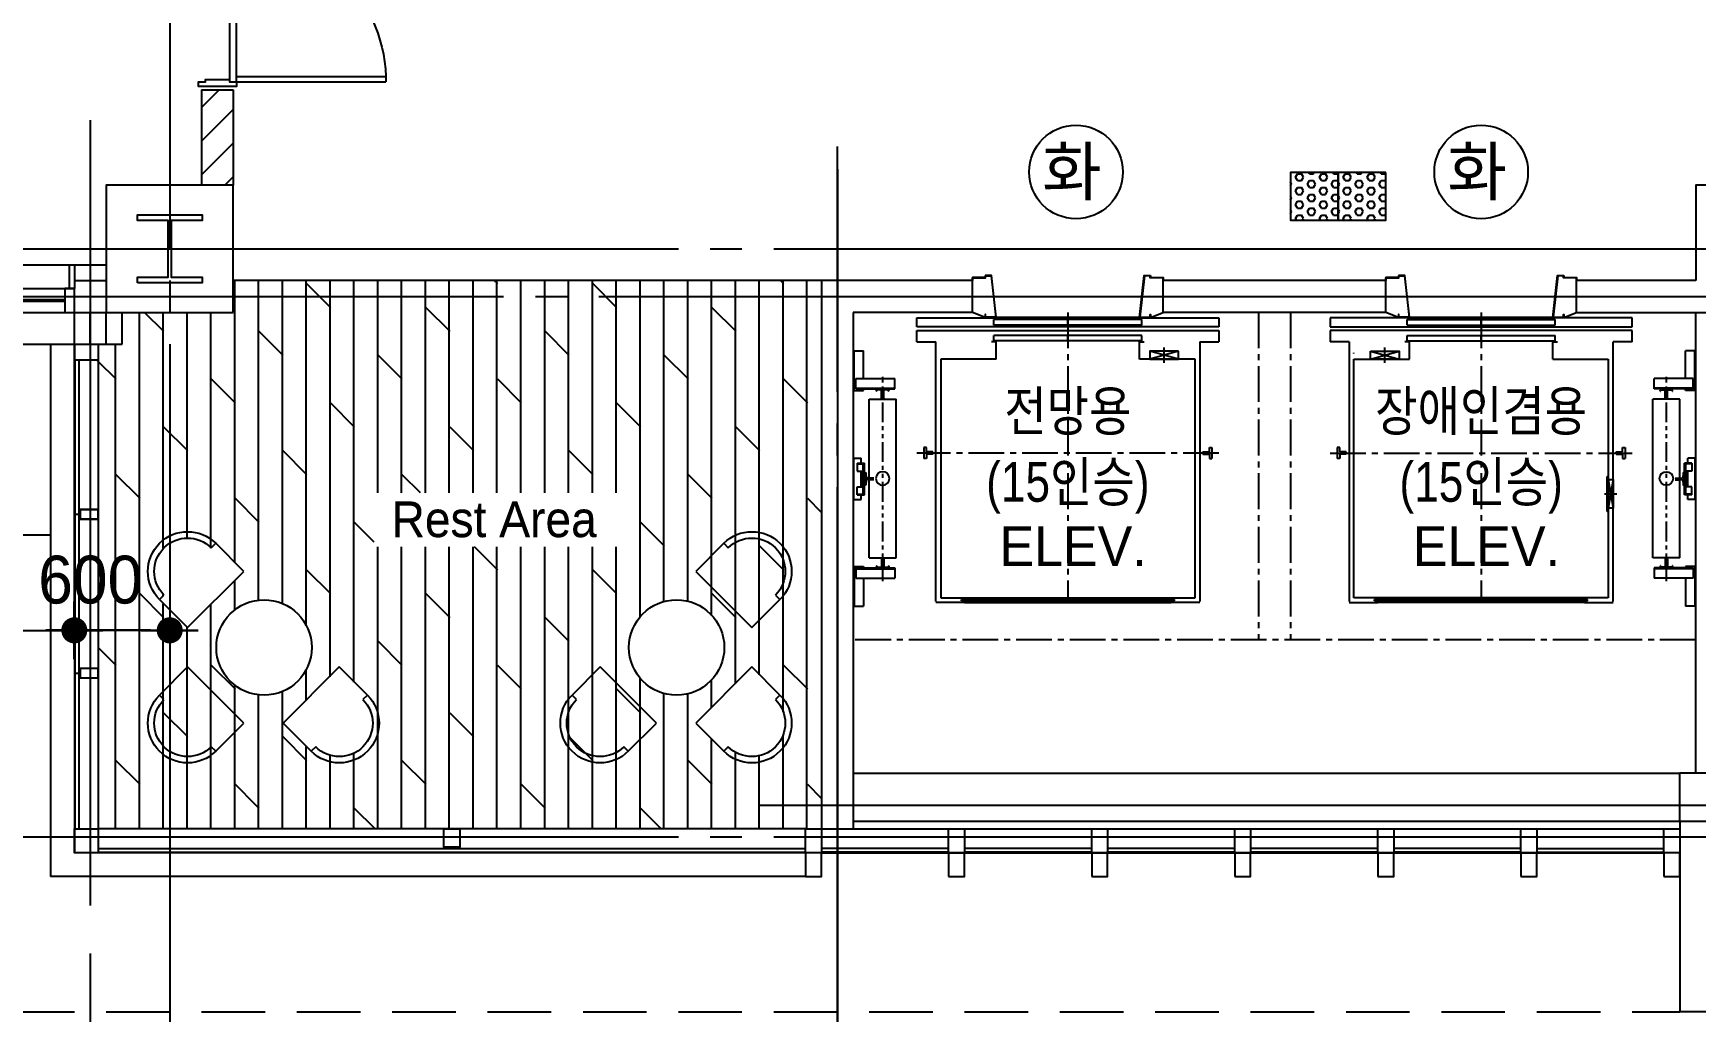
# Model space of a CAD drawing. Extents: x 14495256 to 14574135, y -1804798 to -1750552.
# Drawn here: x 14542398 to 14552856, y -1796349 to -1790193 of the extents above; entities that cross this region are included whole.
import ezdxf
from ezdxf.enums import TextEntityAlignment as Align

# ---------------------------------------------------------------- set-up
doc = ezdxf.new("R2010")
doc.units = 0
doc.header["$LTSCALE"] = 100
doc.header["$MEASUREMENT"] = 0
doc.header["$PDSIZE"] = -10
for name, pattern in [('CEN', [66, 60, -2, 2, -2]), ('CENTER2', [1.125, 0.75, -0.125, 0.125, -0.125]), ('HIDD', [6, 4, -2]), ('PHANTOM', [2.5, 1.25, -0.25, 0.25, -0.25, 0.25, -0.25])]:
    doc.linetypes.add(name, pattern=pattern)
doc.layers.get('0').update_dxf_attribs({"linetype": 'CONTINUOUS'})
doc.layers.get('Defpoints').update_dxf_attribs({"linetype": 'CONTINUOUS'})
for name, color, linetype in [('0-내벽고정식', 7, 'CONTINUOUS'), ('8', 8, 'CONTINUOUS'), ('CEN', 1, 'CEN'), ('COL', 2, 'CONTINUOUS'), ('col2', 3, 'CONTINUOUS'), ('DIM', 7, 'CONTINUOUS'), ('elev', 7, 'CONTINUOUS'), ('FURNITURE', 8, 'CONTINUOUS'), ('HAT', 5, 'CONTINUOUS'), ('HOISTWAY', 9, 'CONTINUOUS'), ('TEXT', 2, 'CONTINUOUS'), ('TEXT1', 7, 'CONTINUOUS'), ('TILE', 5, 'CONTINUOUS'), ('WALL', 2, 'CONTINUOUS'), ('WALL-1', 7, 'CONTINUOUS'), ('WALLBR', 3, 'CONTINUOUS'), ('WID', 4, 'CONTINUOUS'), ('WINE', 8, 'CONTINUOUS'), ('지시선', 7, 'CONTINUOUS')]:
    doc.layers.add(name, color=color, linetype=linetype)
doc.styles.add('HY울를도M', font='HYWULM.TTF')
doc.styles.add('굴림', font='H2HDRM.TTF')
doc.dimstyles.new('DIM100', dxfattribs={"dimtxt": 300, "dimasz": 120, "dimexe": 1, "dimexo": 100, "dimgap": 60, "dimtad": 1, "dimdec": 4, "dimzin": 0, "dimdsep": 46, "dimlunit": 6, "dimtxsty": '굴림', "dimblk": 'DOTT', "dimcen": 0.09, "dimadec": 0, "dimazin": 0, "dimtfac": 1, "dimtdec": 4, "dimtofl": 0, "dimtmove": 2, "dimatfit": 2, "dimldrblk": 'DOTT', "dimfxl": 1, "dimtolj": 1, "dimtzin": 0, "dimarcsym": 0})
doc.dimstyles.new('DIM50', dxfattribs={"dimscale": 50, "dimtxt": 3, "dimasz": 1.2, "dimexe": 1, "dimexo": 1, "dimgap": 0.6, "dimtad": 1, "dimdec": 4, "dimzin": 0, "dimdsep": 46, "dimlunit": 6, "dimtxsty": '굴림', "dimblk": 'DOTT', "dimcen": 0.09, "dimadec": 0, "dimazin": 0, "dimtfac": 1, "dimtdec": 4, "dimtofl": 0, "dimtmove": 2, "dimatfit": 2, "dimldrblk": 'DOTT', "dimfxl": 1, "dimtolj": 1, "dimtzin": 0, "dimarcsym": 0})

# ---------------------------------------------------------------- blocks, each defined once
blk = doc.blocks.new('전망15인승')
at = {"layer": 'elev', "color": 4, "ltscale": 5}
for p, q in [((-350, -35), (600, -35)), ((-350, -90), (-350, -35)), ((1550, -90), (-350, -90)), ((1065, -45), (135, -45)), ((135, -80), (135, -45)), ((1065, -80), (135, -80)), ((600, -35), (1550, -35)), ((600, -90), (600, -45)), ((1065, -80), (1065, -45)), ((1550, -35), (1550, -90))]:
    blk.add_line(p, q, dxfattribs=at)
at = {"layer": 'HOISTWAY', "color": 1, "linetype": 'CENTER2', "ltscale": 3}
for p, q in [((600, 0), (600, -1807)), ((1550, -885), (-350, -885))]:
    blk.add_line(p, q, dxfattribs=at)
at = {"layer": 'HOISTWAY', "ltscale": 5}
for p, q in [((-350, -115), (1550, -115)), ((-350, -185), (-350, -115)), ((-350, -185), (-230, -185)), ((-230, -1820), (-230, -185)), ((150, -185), (120, -185)), ((1065, -145), (135, -145)), ((135, -180), (135, -145)), ((1065, -180), (135, -180)), ((150, -295), (150, -185)), ((600, -180), (600, -145)), ((1050, -295), (1050, -185)), ((1050, -185), (1080, -185)), ((1065, -180), (1065, -145)), ((1430, -185), (1430, -1820)), ((1430, -185), (1550, -185)), ((1550, -115), (1550, -185)), ((-200, -295), (-200, -1795)), ((150, -295), (-200, -295)), ((1400, -295), (1050, -295)), ((1400, -1795), (1400, -295)), ((-290, -851), (-306, -851)), ((-306, -851), (-306, -919)), ((-290, -919), (-306, -919)), ((-290, -877), (-290, -851)), ((-250, -877), (-290, -877)), ((-290, -893), (-290, -919)), ((-250, -893), (-290, -893)), ((-250, -893), (-250, -877)), ((1450, -893), (1450, -877)), ((1450, -877), (1490, -877)), ((1450, -893), (1490, -893)), ((1490, -851), (1506, -851)), ((1490, -877), (1490, -851)), ((1490, -893), (1490, -919)), ((1490, -919), (1506, -919)), ((1506, -851), (1506, -919)), ((-50, -1825), (-230, -1825)), ((-200, -1795), (-50, -1795)), ((-50, -1806), (-50, -1795)), ((-50, -1825), (-50, -1814)), ((1250, -1795), (1400, -1795)), ((1250, -1806), (1250, -1795)), ((1250, -1825), (1250, -1814)), ((1430, -1825), (1250, -1825))]:
    blk.add_line(p, q, dxfattribs=at)
at = {"layer": 'HOISTWAY', "ltscale": 200}
for p, q in [((1296, -295), (1116, -245)), ((1296, -245), (1116, -295)), ((1206, -318), (1206, -222)), ((-177, -1142), (-253, -1142)), ((-230, -1052), (-200, -1232)), ((-200, -1052), (-230, -1232))]:
    blk.add_line(p, q, dxfattribs=at)
at = {"layer": 'HOISTWAY'}
for p, q in [((-193, -1032), (-200, -1032)), ((-200, -1052), (-200, -1032)), ((-193, -1252), (-193, -1032)), ((-193, -1252), (-193, -1038)), ((-200, -1052), (-200, -1252)), ((-200, -1252), (-193, -1252))]:
    blk.add_line(p, q, dxfattribs=at)
at = {"layer": 'HOISTWAY', "color": 1, "ltscale": 5}
for p, q in [((-70, -1806), (1270, -1806)), ((-70, -1814), (-70, -1806)), ((-70, -1814), (1270, -1814)), ((1270, -1814), (1270, -1806))]:
    blk.add_line(p, q, dxfattribs=at)
at = {"layer": 'HOISTWAY', "color": 8, "ltscale": 5}
for p, q in [((-50, -1795), (1250, -1795)), ((-50, -1825), (1250, -1825))]:
    blk.add_line(p, q, dxfattribs=at)
at = {"layer": 'HOISTWAY'}
for points in [[(1296, -245), (1116, -245), (1116, -295), (1296, -295)], [(-230, -1052), (-230, -1232), (-200, -1232), (-200, -1052)]]:
    blk.add_lwpolyline(points, close=True, dxfattribs=at)
blk = doc.blocks.new('카운트')
at = {"layer": 'elev', "color": 8}
for p, q in [((0, -242), (-65, -242)), ((-65, -417), (-65, -242)), ((-6, -492), (-6, -242)), ((-261, -482), (-261, -417)), ((-16, -417), (-261, -417)), ((-16, -482), (-16, -417)), ((-16, -477), (-261, -477)), ((-16, -482), (-261, -482)), ((-224, -495), (-224, -491)), ((-224, -495), (-221, -495)), ((-221, -495), (-221, -491)), ((-218, -485), (-196, -485)), ((-218, -488), (-196, -488)), ((-193, -537), (-193, -491)), ((-190, -537), (-190, -491)), ((-180, -537), (-180, -491)), ((-177, -537), (-177, -491)), ((-174, -485), (-152, -485)), ((-174, -488), (-152, -488)), ((-149, -495), (-149, -491)), ((-149, -495), (-146, -495)), ((-146, -495), (-146, -491)), ((-65, -492), (-65, -482)), ((0, -492), (-65, -492)), ((-100, -545), (-270, -545)), ((-270, -1545), (-270, -545)), ((-100, -1545), (-100, -545)), ((-50, -948), (-50, -918)), ((0, -918), (-50, -918)), ((-4, -1178), (-4, -918)), ((-129, -1043), (-104, -1043)), ((-104, -1043), (-101, -1044)), ((-101, -1044), (-86, -1044)), ((-82, -1041), (-86, -1044)), ((-80, -1011), (-82, -1041)), ((-78, -1009), (-74, -1009)), ((-74, -1009), (-74, -1087)), ((-25, -948), (-71, -948)), ((-71, -1148), (-71, -948)), ((-62, -1148), (-62, -948)), ((-25, -952), (-62, -952)), ((-25, -998), (-62, -998)), ((-50, -1098), (-50, -998)), ((-25, -948), (-25, -998)), ((-129, -1053), (-104, -1053)), ((-104, -1053), (-101, -1051)), ((-101, -1051), (-86, -1051)), ((-82, -1055), (-86, -1051)), ((-82, -1055), (-80, -1084)), ((-78, -1087), (-74, -1087)), ((-25, -1148), (-71, -1148)), ((-25, -1098), (-62, -1098)), ((-25, -1144), (-62, -1144)), ((-50, -1178), (-50, -1148)), ((-25, -1148), (-25, -1098)), ((0, -1178), (-50, -1178)), ((-100, -1545), (-270, -1545)), ((-193, -1553), (-193, -1599)), ((-190, -1553), (-190, -1599)), ((-180, -1553), (-180, -1599)), ((-177, -1553), (-177, -1599)), ((-16, -1608), (-261, -1608)), ((-261, -1608), (-261, -1673)), ((-16, -1613), (-261, -1613)), ((-16, -1673), (-261, -1673)), ((-224, -1595), (-224, -1599)), ((-221, -1595), (-224, -1595)), ((-221, -1595), (-221, -1599)), ((-196, -1602), (-218, -1602)), ((-196, -1605), (-218, -1605)), ((-152, -1602), (-174, -1602)), ((-152, -1605), (-174, -1605)), ((-146, -1595), (-149, -1595)), ((-149, -1595), (-149, -1599)), ((-146, -1595), (-146, -1599)), ((-65, -1598), (-65, -1608)), ((0, -1598), (-65, -1598)), ((-65, -1673), (-65, -1848)), ((-16, -1608), (-16, -1673)), ((-6, -1598), (-6, -1848)), ((0, -1848), (-65, -1848))]:
    blk.add_line(p, q, dxfattribs=at)
at = {"layer": 'elev', "color": 1, "linetype": 'PHANTOM'}
blk.add_line((-185, -1691), (-185, -405), dxfattribs=at)
at = {"layer": 'elev', "color": 8}
blk.add_circle((-185, -1045), 42.8, dxfattribs=at)
for centre, radius, start, end in [((-218, -491), 6.2, 90, 180), ((-218, -491), 3, 90, 180), ((-196, -491), 6.2, 0, 90), ((-196, -491), 3, 0, 90), ((-174, -491), 6.2, 90, 180), ((-174, -491), 3, 90, 180), ((-152, -491), 6.2, 0, 90), ((-152, -491), 3, 0, 90), ((-185, -537), 8.2, 180, 0), ((-185, -537), 5, 180, 0), ((-78, -1011), 2.5, 90, 176.5907), ((-78, -1084), 2.5, 183.4093, 270), ((-185, -1553), 8.2, 0, 180), ((-185, -1553), 5, 0, 180), ((-218, -1599), 6.2, 180, 270), ((-218, -1599), 3, 180, 270), ((-196, -1599), 3, 270, 0), ((-196, -1599), 6.2, 270, 0), ((-174, -1599), 6.2, 180, 270), ((-174, -1599), 3, 180, 270), ((-152, -1599), 3, 270, 0), ((-152, -1599), 6.2, 270, 0)]:
    blk.add_arc(centre, radius, start, end, dxfattribs=at)
blk = doc.blocks.new('전망15인승-2호')
at = {"layer": 'elev', "color": 4, "ltscale": 5}
for p, q in [((-350, -35), (600, -35)), ((-350, -90), (-350, -35)), ((1550, -90), (-350, -90)), ((1065, -45), (135, -45)), ((135, -80), (135, -45)), ((1065, -80), (135, -80)), ((600, -35), (1550, -35)), ((600, -90), (600, -45)), ((1065, -80), (1065, -45)), ((1550, -35), (1550, -90))]:
    blk.add_line(p, q, dxfattribs=at)
at = {"layer": 'HOISTWAY', "color": 1, "linetype": 'CENTER2', "ltscale": 3}
for p, q in [((600, 0), (600, -1807)), ((1550, -885), (-350, -885))]:
    blk.add_line(p, q, dxfattribs=at)
at = {"layer": 'HOISTWAY', "ltscale": 5}
for p, q in [((-350, -115), (1550, -115)), ((-350, -185), (-350, -115)), ((-350, -185), (-230, -185)), ((-230, -1820), (-230, -185)), ((150, -185), (120, -185)), ((1065, -145), (135, -145)), ((135, -180), (135, -145)), ((1065, -180), (135, -180)), ((150, -295), (150, -185)), ((600, -180), (600, -145)), ((1050, -295), (1050, -185)), ((1050, -185), (1080, -185)), ((1065, -180), (1065, -145)), ((1430, -185), (1430, -1820)), ((1430, -185), (1550, -185)), ((1550, -115), (1550, -185)), ((-200, -295), (-200, -1795)), ((150, -295), (-200, -295)), ((1400, -295), (1050, -295)), ((1400, -1795), (1400, -295)), ((-290, -851), (-306, -851)), ((-306, -851), (-306, -919)), ((-290, -919), (-306, -919)), ((-290, -877), (-290, -851)), ((-250, -877), (-290, -877)), ((-290, -893), (-290, -919)), ((-250, -893), (-290, -893)), ((-250, -893), (-250, -877)), ((1450, -893), (1450, -877)), ((1450, -877), (1490, -877)), ((1450, -893), (1490, -893)), ((1490, -851), (1506, -851)), ((1490, -877), (1490, -851)), ((1490, -893), (1490, -919)), ((1490, -919), (1506, -919)), ((1506, -851), (1506, -919)), ((-50, -1825), (-230, -1825)), ((-200, -1795), (-50, -1795)), ((-50, -1806), (-50, -1795)), ((-50, -1825), (-50, -1814)), ((1250, -1795), (1400, -1795)), ((1250, -1806), (1250, -1795)), ((1250, -1825), (1250, -1814)), ((1430, -1825), (1250, -1825))]:
    blk.add_line(p, q, dxfattribs=at)
at = {"layer": 'HOISTWAY', "ltscale": 200}
for p, q in [((1296, -295), (1116, -245)), ((1296, -245), (1116, -295)), ((1206, -318), (1206, -222))]:
    blk.add_line(p, q, dxfattribs=at)
at = {"layer": 'HOISTWAY', "color": 1, "ltscale": 5}
for p, q in [((-70, -1806), (1270, -1806)), ((-70, -1814), (-70, -1806)), ((-70, -1814), (1270, -1814)), ((1270, -1814), (1270, -1806))]:
    blk.add_line(p, q, dxfattribs=at)
at = {"layer": 'HOISTWAY', "color": 8, "ltscale": 5}
for p, q in [((-50, -1795), (1250, -1795)), ((-50, -1825), (1250, -1825))]:
    blk.add_line(p, q, dxfattribs=at)
at = {"layer": 'HOISTWAY'}
blk.add_lwpolyline([(1296, -245), (1116, -245), (1116, -295), (1296, -295)], close=True, dxfattribs=at)
blk = doc.blocks.new('DOTT')
for p, q in [((0, 1.5), (0, -1.5)), ((-1.5, 0), (1.5, 0))]:
    blk.add_line(p, q)
at = {"color": 6, "const_width": 0.68}
blk.add_lwpolyline([(-0.34, 0, 1), (0.34, 0, 1)], format="xyb", close=True, dxfattribs=at)
blk = doc.blocks.new('*D100')
at = {"layer": 'Defpoints', "color": 0, "lineweight": -3, "ltscale": 3}
for p in [(14542656, -1792149), (14543256, -1792149), (14542656, -1793949)]:
    blk.add_point(p, dxfattribs=at)
at = {"layer": 'DIM', "color": 7, "lineweight": -2, "ltscale": 3}
for p, q in [((14542656, -1792249), (14542656, -1793950)), ((14543256, -1792249), (14543256, -1793950)), ((14543136, -1793949), (14542776, -1793949))]:
    blk.add_line(p, q, dxfattribs=at)
at = {"layer": 'DIM', "color": 7, "lineweight": -2, "ltscale": 3, "xscale": 120, "yscale": 120, "zscale": 120, "rotation": 180}
blk.add_blockref('DOTT', (14542656, -1793949), dxfattribs=at)
at = {"layer": 'DIM', "color": 7, "lineweight": -2, "ltscale": 3, "xscale": 120, "yscale": 120, "zscale": 120}
blk.add_blockref('DOTT', (14543256, -1793949), dxfattribs=at)
at = {"layer": 'DIM', "color": 3, "ltscale": 3, "insert": (14542756, -1793632), "char_height": 300, "attachment_point": 5, "style": '굴림'}
blk.add_mtext('\\A1;600', dxfattribs=at)
blk = doc.blocks.new('*D114')
at = {"layer": 'Defpoints', "color": 0, "lineweight": -3, "ltscale": 3}
for p in [(14533756, -1792150), (14542656, -1792150), (14542656, -1793950)]:
    blk.add_point(p, dxfattribs=at)
at = {"layer": 'DIM', "color": 7, "lineweight": -2, "ltscale": 3}
for p, q in [((14533756, -1792250), (14533756, -1793951)), ((14542656, -1792250), (14542656, -1793951)), ((14533876, -1793950), (14542536, -1793950))]:
    blk.add_line(p, q, dxfattribs=at)
at = {"layer": 'DIM', "color": 7, "lineweight": -2, "ltscale": 3, "xscale": 120, "yscale": 120, "zscale": 120, "rotation": 180}
blk.add_blockref('DOTT', (14533756, -1793950), dxfattribs=at)
at = {"layer": 'DIM', "color": 7, "lineweight": -2, "ltscale": 3, "xscale": 120, "yscale": 120, "zscale": 120}
blk.add_blockref('DOTT', (14542656, -1793950), dxfattribs=at)
at = {"layer": 'DIM', "color": 3, "ltscale": 3, "insert": (14538206, -1793712), "char_height": 300, "attachment_point": 5, "style": '굴림'}
blk.add_mtext('\\A1;8,900', dxfattribs=at)
blk = doc.blocks.new('*D116')
at = {"layer": 'Defpoints', "color": 0, "lineweight": -3, "ltscale": 3}
for p in [(14542656, -1792150), (14543256, -1792150), (14542656, -1793950)]:
    blk.add_point(p, dxfattribs=at)
at = {"layer": 'DIM', "color": 7, "lineweight": -2, "ltscale": 3}
for p, q in [((14542656, -1792250), (14542656, -1793951)), ((14543256, -1792250), (14543256, -1793951)), ((14543136, -1793950), (14542776, -1793950))]:
    blk.add_line(p, q, dxfattribs=at)
at = {"layer": 'DIM', "color": 7, "lineweight": -2, "ltscale": 3, "xscale": 120, "yscale": 120, "zscale": 120, "rotation": 180}
blk.add_blockref('DOTT', (14542656, -1793950), dxfattribs=at)
at = {"layer": 'DIM', "color": 7, "lineweight": -2, "ltscale": 3, "xscale": 120, "yscale": 120, "zscale": 120}
blk.add_blockref('DOTT', (14543256, -1793950), dxfattribs=at)
at = {"layer": 'DIM', "color": 3, "ltscale": 3, "insert": (14542756, -1793633), "char_height": 300, "attachment_point": 5, "style": '굴림'}
blk.add_mtext('\\A1;600', dxfattribs=at)
blk = doc.blocks.new('D1000')
at = {"layer": 'WID'}
for points in [[(105, 0), (-105, 0), (-105, -30), (-60, -30), (-60, -45), (90, -45), (90, -30), (135, -30), (135, 0), (105, 0)], [(135, -30), (135, -65), (1074, -65), (1074, -30)], [(135, -30), (1074, -30)], [(135, -1000), (-105, -1000), (-105, -970), (-60, -970), (-60, -955), (90, -955), (90, -970), (135, -970), (135, -1000), (135, -1000)]]:
    blk.add_lwpolyline(points, dxfattribs=at)
blk.add_arc((135, -30), 940, 270, 357.8662, dxfattribs=at)
blk = doc.blocks.new('*D159')
at = {"layer": 'Defpoints', "color": 0, "lineweight": -3}
for p in [(14542756, -1795682), (14543256, -1796349), (14542756, -1797349)]:
    blk.add_point(p, dxfattribs=at)
at = {"layer": 'DIM', "color": 7, "lineweight": -2}
for p, q in [((14542756, -1795982), (14542756, -1797449)), ((14543256, -1796649), (14543256, -1797449)), ((14543136, -1797349), (14542876, -1797349))]:
    blk.add_line(p, q, dxfattribs=at)
at = {"layer": 'DIM', "color": 7, "lineweight": -2, "xscale": 120, "yscale": 120, "zscale": 120, "rotation": 180}
blk.add_blockref('DOTT', (14542756, -1797349), dxfattribs=at)
at = {"layer": 'DIM', "color": 7, "lineweight": -2, "xscale": 120, "yscale": 120, "zscale": 120}
blk.add_blockref('DOTT', (14543256, -1797349), dxfattribs=at)
at = {"layer": 'DIM', "color": 3, "insert": (14542939, -1797048), "char_height": 300, "attachment_point": 5, "style": '굴림'}
blk.add_mtext('\\A1;500', dxfattribs=at)
blk = doc.blocks.new('chair6')
for p, q in [((-210, 250), (-250, 250)), ((-250, 0), (-250, 250)), ((250, 250), (210, 250)), ((250, 250), (250, 0)), ((250, 0), (-250, 0))]:
    blk.add_line(p, q)
for radius in [250, 210]:
    blk.add_arc((0, 250), radius, 0, 180)

msp = doc.modelspace()

# ---------------------------------------------------------------- hatches: boundary and pattern name
at = {"layer": 'HAT', "lineweight": -3, "ltscale": 200}
h = msp.add_hatch(dxfattribs=at)
h.set_pattern_fill('_USER,N', color=256, scale=150, angle=45, style=0, pattern_type=0)
h.set_pattern_definition([(45, (1728909.7, -3035737.57), (-106.0660172, 106.0660172), [])])
h.paths.add_polyline_path([(14543656.21252, -1790549.19177), (14543456.21252, -1790549.19177), (14543456.21252, -1791149.19177), (14543656.21252, -1791149.19177)])
at = {"layer": 'TILE'}
h = msp.add_hatch(dxfattribs=at)
h.set_pattern_fill('HEX', color=256, scale=200, style=0)
h.set_pattern_definition([(0, (13880901.587, -2838318.44), (0, 43.3012702), [25, -50]), (120, (13880901.587, -2838318.44), (-37.5, -21.6506351), [25, -50]), (60, (13880926.587, -2838318.44), (-37.5, 21.6506351), [25, -50])])
h.paths.add_polyline_path([(14550606.21252, -1791069.19177), (14550306.21252, -1791069.19177), (14550306.21252, -1791369.19177), (14550606.21252, -1791369.19177)])
h = msp.add_hatch(dxfattribs=at)
h.set_pattern_fill('HEX', color=256, scale=200, style=0)
h.set_pattern_definition([(0, (13881201.587, -2838318.423), (0, 43.3012702), [25, -50]), (120, (13881201.587, -2838318.423), (-37.5, -21.6506351), [25, -50]), (60, (13881226.587, -2838318.423), (-37.5, 21.6506351), [25, -50])])
h.paths.add_polyline_path([(14550906.21252, -1791069.17382), (14550606.21252, -1791069.17382), (14550606.21252, -1791369.17382), (14550906.21252, -1791369.17382)])

# ---------------------------------------------------------------- linework, layer by layer
at = {"layer": '0-내벽고정식'}
for p, q in [((14542656.21252, -1791649.19177), (14542856.21252, -1791649.19177)), ((14542656.21252, -1791749.19177), (14542856.21252, -1791749.19177)), ((14542856.21252, -1791749.19177), (14542856.21252, -1791949.19177)), ((14542956.21252, -1792149.19177), (14542956.21252, -1791949.19177))]:
    msp.add_line(p, q, dxfattribs=at)
at = {"layer": '8'}
for p, q in [((14547356.21252, -1791749.19177), (14543656.21252, -1791749.19177)), ((14543664.95654, -1793525.02393), (14543664.95654, -1791749.19177)), ((14543814.95654, -1793762.53609), (14543814.95654, -1791749.19177)), ((14543964.95654, -1793783.69963), (14543964.95654, -1791749.19177)), ((14544114.95654, -1793920.97772), (14544114.95654, -1791749.19177)), ((14544269.35718, -1791920.38697), (14544119.35718, -1791770.38697)), ((14544264.95654, -1794241.07769), (14544264.95654, -1791749.19177)), ((14544414.95654, -1794275.02393), (14544414.95654, -1791749.19177)), ((14544564.95654, -1793084.88719), (14544564.95654, -1791749.19177)), ((14544714.95654, -1793084.88719), (14544714.95654, -1791749.19177)), ((14544864.95654, -1793084.88719), (14544864.95654, -1791749.19177)), ((14545014.95654, -1793084.88719), (14545014.95654, -1791749.19177)), ((14545164.95654, -1793084.88719), (14545164.95654, -1791749.19177)), ((14545319.35756, -1791770.38735), (14545298.16199, -1791749.19177)), ((14545314.95654, -1793084.88719), (14545314.95654, -1791749.19177)), ((14545464.95654, -1793084.88719), (14545464.95654, -1791749.19177)), ((14545614.95654, -1793084.88719), (14545614.95654, -1791749.19177)), ((14545764.95654, -1793084.88719), (14545764.95654, -1791749.19177)), ((14545914.95654, -1793084.88719), (14545914.95654, -1791749.19177)), ((14546069.35794, -1791920.38773), (14545919.35794, -1791770.38773)), ((14546064.95654, -1793084.88719), (14546064.95654, -1791749.19177)), ((14546214.95654, -1793867.8591), (14546214.95654, -1791749.19177)), ((14546364.95654, -1793771.39698), (14546364.95654, -1791749.19177)), ((14546514.95654, -1793768.84891), (14546514.95654, -1791749.19177)), ((14546664.95654, -1793856.66291), (14546664.95654, -1791749.19177)), ((14546814.95654, -1794286.56543), (14546814.95654, -1791749.19177)), ((14546964.95654, -1794229.53619), (14546964.95654, -1791749.19177)), ((14547119.35832, -1791770.38811), (14547098.16199, -1791749.19177)), ((14547114.95654, -1794462.48639), (14547114.95654, -1791749.19177)), ((14547264.95654, -1795049.19177), (14547264.95654, -1791749.19177)), ((14543064.95654, -1795049.19177), (14543064.95654, -1791949.19177)), ((14543219.3568, -1792070.38658), (14543098.16199, -1791949.19177)), ((14543214.95654, -1793438.62843), (14543214.95654, -1791949.19177)), ((14543364.95654, -1793372.03829), (14543364.95654, -1791949.19177)), ((14543514.95654, -1793431.61712), (14543514.95654, -1791949.19177)), ((14545019.35756, -1792070.38735), (14544869.35756, -1791920.38735)), ((14546819.35832, -1792070.38811), (14546669.35832, -1791920.38811)), ((14548456.21252, -1791982.19177), (14549356.21252, -1791982.19177)), ((14549356.21252, -1791982.19177), (14548456.21252, -1791982.19177)), ((14551056.21252, -1791982.19177), (14551956.21252, -1791982.19177)), ((14551956.21252, -1791982.19177), (14551056.21252, -1791982.19177)), ((14543969.35718, -1792220.38696), (14543819.35718, -1792070.38697)), ((14545769.35794, -1792220.38773), (14545619.35794, -1792070.38773)), ((14542914.95654, -1795049.19177), (14542914.95654, -1792149.19177)), ((14542806.21252, -1792257.2423), (14542798.16199, -1792249.19177)), ((14542919.3568, -1792370.38658), (14542806.21252, -1792257.2423)), ((14544719.35756, -1792370.38735), (14544569.35756, -1792220.38735)), ((14546519.35832, -1792370.38811), (14546369.35832, -1792220.38811)), ((14543669.35718, -1792520.38696), (14543519.35718, -1792370.38696)), ((14545469.35794, -1792520.38773), (14545319.35794, -1792370.38773)), ((14547269.3587, -1792520.38849), (14547119.3587, -1792370.38849)), ((14544419.35756, -1792670.38735), (14544269.35756, -1792520.38735)), ((14546219.35832, -1792670.38811), (14546069.35832, -1792520.38811)), ((14543369.35718, -1792820.38696), (14543219.35718, -1792670.38696)), ((14545169.35794, -1792820.38773), (14545019.35794, -1792670.38773)), ((14546969.3587, -1792820.38849), (14546819.3587, -1792670.38849)), ((14544119.35756, -1792970.38735), (14543969.35756, -1792820.38735)), ((14545919.35832, -1792970.38811), (14545769.35832, -1792820.38811)), ((14543069.35718, -1793120.38696), (14542919.35718, -1792970.38696)), ((14544833.85741, -1793084.88719), (14544719.35794, -1792970.38773)), ((14546669.3587, -1793120.38849), (14546519.3587, -1792970.38849)), ((14543819.35756, -1793270.38734), (14543669.35756, -1793120.38735)), ((14547356.21252, -1793207.2423), (14547269.35909, -1793120.38887)), ((14544543.02583, -1793394.05561), (14544419.35794, -1793270.38773)), ((14546369.3587, -1793420.38849), (14546219.35871, -1793270.38849)), ((14544564.95654, -1795049.19177), (14544564.95654, -1793424.54422)), ((14544714.95654, -1795049.19177), (14544714.95654, -1793424.54422)), ((14544864.95654, -1795049.19177), (14544864.95654, -1793424.54422)), ((14545014.95654, -1795049.19177), (14545014.95654, -1793424.54422)), ((14545164.95654, -1795049.19177), (14545164.95654, -1793424.54422)), ((14545319.35832, -1793570.38811), (14545173.51444, -1793424.54422)), ((14545314.95654, -1795049.19177), (14545314.95654, -1793424.54422)), ((14545464.95654, -1795049.19177), (14545464.95654, -1793424.54422)), ((14545614.95654, -1795049.19177), (14545614.95654, -1793424.54422)), ((14545764.95654, -1794469.29464), (14545764.95654, -1793424.54422)), ((14545914.95654, -1794740.82626), (14545914.95654, -1793424.54422)), ((14546064.95654, -1794720.67724), (14546064.95654, -1793424.54422)), ((14547119.35909, -1793570.38887), (14546969.35909, -1793420.38887)), ((14543664.95654, -1793823.95163), (14543664.95654, -1793638.99616)), ((14544269.35794, -1793720.38773), (14544119.35794, -1793570.38773)), ((14546069.35871, -1793720.38849), (14545919.35871, -1793570.38849)), ((14543219.35756, -1793870.38734), (14543069.35756, -1793720.38734)), ((14543214.95654, -1793735.44277), (14543214.95654, -1793725.39204)), ((14545019.35833, -1793870.38811), (14544869.35833, -1793720.38811)), ((14546819.35909, -1793870.38887), (14546669.35909, -1793720.38887)), ((14543214.95654, -1794393.22222), (14543214.95654, -1793782.13071)), ((14543514.95654, -1794686.99713), (14543514.95654, -1793788.99616)), ((14543364.95654, -1794746.57587), (14543364.95654, -1793932.13071)), ((14545769.35871, -1794020.38849), (14545619.35871, -1793870.38849)), ((14542919.35757, -1794170.38734), (14542806.21252, -1794057.2423)), ((14544719.35833, -1794170.38811), (14544569.35833, -1794020.38811)), ((14543669.35795, -1794320.38773), (14543519.35795, -1794170.38773)), ((14545469.35871, -1794320.38849), (14545319.35871, -1794170.38849)), ((14547269.35947, -1794320.38925), (14547119.35947, -1794170.38925)), ((14544114.95654, -1794391.07769), (14544114.95654, -1794200.12629)), ((14546214.95654, -1795049.19177), (14546214.95654, -1794253.24491)), ((14546664.95654, -1794436.56543), (14546664.95654, -1794264.4411)), ((14543664.95654, -1795049.19177), (14543664.95654, -1794297.15238)), ((14543814.95654, -1795049.19177), (14543814.95654, -1794358.56792)), ((14543964.95654, -1795049.19177), (14543964.95654, -1794337.40437)), ((14546219.35909, -1794470.38887), (14546069.35909, -1794320.38887)), ((14546364.95654, -1795049.19177), (14546364.95654, -1794349.70702)), ((14546514.95654, -1795049.19177), (14546514.95654, -1794352.25509)), ((14543214.95654, -1794679.98564), (14543214.95654, -1794393.22222)), ((14543369.35795, -1794620.38772), (14543219.35795, -1794470.38772)), ((14545169.35871, -1794620.38849), (14545019.35871, -1794470.38849)), ((14545764.95654, -1794603.91322), (14545764.95654, -1794469.29464)), ((14543214.95654, -1795049.19177), (14543214.95654, -1794679.98564)), ((14543514.95654, -1795049.19177), (14543514.95654, -1794686.99713)), ((14544119.35833, -1794770.38811), (14543969.35833, -1794620.38811)), ((14544114.95654, -1795049.19177), (14544114.95654, -1794682.13071)), ((14545764.95654, -1795049.19177), (14545764.95654, -1794603.91322)), ((14545772.89096, -1794623.92074), (14545769.35909, -1794620.38887)), ((14545876.56047, -1794727.59025), (14545772.89096, -1794623.92074)), ((14546664.95654, -1795049.19177), (14546664.95654, -1794636.64297)), ((14547114.95654, -1795049.19177), (14547114.95654, -1794610.72164)), ((14543069.35795, -1794920.38772), (14542919.35795, -1794770.38772)), ((14543364.95654, -1795049.19177), (14543364.95654, -1794746.57587)), ((14544264.95654, -1795049.19177), (14544264.95654, -1794738.42795)), ((14544414.95654, -1795049.19177), (14544414.95654, -1794725.39202)), ((14544869.35871, -1794920.38849), (14544719.35871, -1794770.38849)), ((14545919.35909, -1794770.38887), (14545876.56047, -1794727.59025)), ((14545914.95654, -1795049.19177), (14545914.95654, -1794740.82626)), ((14546064.95654, -1795049.19177), (14546064.95654, -1794720.67724)), ((14546669.35947, -1794920.38925), (14546519.35947, -1794770.38925)), ((14546814.95654, -1795049.19177), (14546814.95654, -1794719.31899)), ((14546964.95654, -1795049.19177), (14546964.95654, -1794741.39438)), ((14547556.21297, -1794849.19177), (14552756.21252, -1794849.19177)), ((14543798.162, -1795049.19177), (14543669.35833, -1794920.38811)), ((14545598.16199, -1795049.19177), (14545469.35909, -1794920.38887)), ((14547356.21252, -1795007.2423), (14547269.35985, -1794920.38963)), ((14542914.95654, -1795199.19177), (14542914.95654, -1795049.19177)), ((14543064.95654, -1795199.19177), (14543064.95654, -1795049.19177)), ((14543214.95654, -1795199.19177), (14543214.95654, -1795049.19177)), ((14543364.95654, -1795199.19177), (14543364.95654, -1795049.19177)), ((14543514.95654, -1795199.19177), (14543514.95654, -1795049.19177)), ((14543664.95654, -1795199.19177), (14543664.95654, -1795049.19177)), ((14543819.35833, -1795070.38811), (14543798.162, -1795049.19177)), ((14543814.95654, -1795199.19177), (14543814.95654, -1795049.19177)), ((14543964.95654, -1795199.19177), (14543964.95654, -1795049.19177)), ((14544114.95654, -1795199.19177), (14544114.95654, -1795049.19177)), ((14544264.95654, -1795199.19177), (14544264.95654, -1795049.19177)), ((14544414.95654, -1795199.19177), (14544414.95654, -1795049.19177)), ((14544548.162, -1795199.19177), (14544419.35871, -1795070.38849)), ((14544564.95654, -1795199.19177), (14544564.95654, -1795049.19177)), ((14544714.95654, -1795199.19177), (14544714.95654, -1795049.19177)), ((14544864.95654, -1795199.19177), (14544864.95654, -1795049.19177)), ((14545014.95654, -1795199.19177), (14545014.95654, -1795049.19177)), ((14545164.95654, -1795199.19177), (14545164.95654, -1795049.19177)), ((14545314.95654, -1795199.19177), (14545314.95654, -1795049.19177)), ((14545464.95654, -1795199.19177), (14545464.95654, -1795049.19177)), ((14545619.35909, -1795070.38887), (14545598.16199, -1795049.19177)), ((14545614.95654, -1795199.19177), (14545614.95654, -1795049.19177)), ((14545764.95654, -1795199.19177), (14545764.95654, -1795049.19177)), ((14545914.95654, -1795199.19177), (14545914.95654, -1795049.19177)), ((14546064.95654, -1795199.19177), (14546064.95654, -1795049.19177)), ((14546214.95654, -1795199.19177), (14546214.95654, -1795049.19177)), ((14546348.16199, -1795199.19177), (14546219.35947, -1795070.38925)), ((14546364.95654, -1795199.19177), (14546364.95654, -1795049.19177)), ((14546514.95654, -1795199.19177), (14546514.95654, -1795049.19177)), ((14546664.95654, -1795199.19177), (14546664.95654, -1795049.19177)), ((14546814.95654, -1795199.19177), (14546814.95654, -1795049.19177)), ((14546964.95654, -1795199.19177), (14546964.95654, -1795049.19177)), ((14547114.95654, -1795199.19177), (14547114.95654, -1795049.19177)), ((14547264.95654, -1795199.19177), (14547264.95654, -1795049.19177)), ((14547556.21297, -1795149.19177), (14552756.21252, -1795149.19177))]:
    msp.add_line(p, q, dxfattribs=at)
at = {"layer": 'CEN', "linetype": 'CEN'}
for p, q in [((14543256.21252, -1759149.19177), (14543256.21252, -1799049.19177)), ((14542756.21252, -1790740.00879), (14542756.21252, -1795681.56875)), ((14547456.21255, -1799049.19177), (14547456.21255, -1790905.70808)), ((14547456.21252, -1791049.19177), (14547456.21252, -1799049.19177)), ((14500856.21252, -1791549.19177), (14564856.21252, -1791549.19177)), ((14532756.21252, -1791849.19177), (14564856.21252, -1791849.19177)), ((14546958.63475, -1791849.19177), (14554458.63475, -1791849.19177)), ((14546958.63475, -1795049.19177), (14554458.63475, -1795049.19177)), ((14500856.21252, -1795249.19177), (14564856.21252, -1795249.19177))]:
    msp.add_line(p, q, dxfattribs=at)
at = {"layer": 'COL'}
for p, q in [((14549506.21252, -1791949.19177), (14549506.21252, -1791749.19177)), ((14552106.21252, -1791949.19177), (14552106.21252, -1791749.19177)), ((14552106.21252, -1791949.19177), (14552856.21252, -1791949.19177)), ((14553456.21252, -1794849.19177), (14552756.21252, -1794849.19177)), ((14552756.21252, -1795149.19177), (14552756.21252, -1794849.19177)), ((14552756.21252, -1795149.19177), (14553656.21252, -1795149.19177))]:
    msp.add_line(p, q, dxfattribs=at)
msp.add_lwpolyline([(14543656.21252, -1791949.19177), (14543656.21252, -1791149.19177), (14542856.21252, -1791149.19177), (14542856.21252, -1791949.19177)], close=True, dxfattribs=at)
for points in [[(14553656.21252, -1791949.19177), (14553656.21252, -1791149.19177), (14552856.21252, -1791149.19177), (14552856.21252, -1791749.19177)], [(14552106.21252, -1791949.19177), (14552856.21252, -1791949.19177)], [(14552856.21252, -1791949.19177), (14553456.21252, -1791949.19177)]]:
    msp.add_lwpolyline(points, dxfattribs=at)
at = {"layer": 'col2'}
msp.add_lwpolyline([(14543052.71252, -1791763.19177), (14543052.71252, -1791728.19177), (14543246.21252, -1791728.19177), (14543246.21252, -1791370.19177), (14543052.71252, -1791370.19177), (14543052.71252, -1791335.19177), (14543459.71252, -1791335.19177), (14543459.71252, -1791370.19177), (14543266.21252, -1791370.19177), (14543266.21252, -1791728.19177), (14543459.71252, -1791728.19177), (14543459.71252, -1791763.19177)], close=True, dxfattribs=at)
at = {"layer": 'elev'}
for p, q in [((14548386.21252, -1791982.19177), (14548306.21252, -1791949.19177)), ((14549426.21252, -1791982.19177), (14549506.21252, -1791949.19177)), ((14550986.21252, -1791982.19177), (14550906.21252, -1791949.19177)), ((14552026.21252, -1791982.19177), (14552106.21252, -1791949.19177))]:
    msp.add_line(p, q, dxfattribs=at)
at = {"layer": 'elev', "color": 8, "linetype": 'CENTER2', "ltscale": 3}
for p, q in [((14550106.21252, -1791949.19177), (14550106.21252, -1794009.19177)), ((14550106.21252, -1791949.19177), (14550106.21252, -1794009.19177)), ((14550306.21252, -1791949.19177), (14550306.21252, -1794009.19177)), ((14552856.21252, -1794009.19177), (14547556.21252, -1794009.19177))]:
    msp.add_line(p, q, dxfattribs=at)
at = {"layer": 'elev', "color": 8}
for p, q in [((14552856.21252, -1794849.19177), (14552856.21252, -1791949.19177)), ((14550705.81252, -1792208.19177), (14550705.81252, -1792204.19177))]:
    msp.add_line(p, q, dxfattribs=at)
at = {"layer": 'elev', "color": 4}
for points in [[(14548386.21252, -1791717.19177), (14548386.21252, -1791729.19177), (14548306.21252, -1791729.19177), (14548306.21252, -1791749.19177), (14548306.21252, -1791749.19177), (14548306.21252, -1791731.19177), (14548388.21252, -1791731.19177), (14548388.21252, -1791719.19177), (14548424.42829, -1791719.19177), (14548453.97065, -1791980.19177), (14548388.21252, -1791980.19177), (14548388.21252, -1791962.06464), (14548386.21252, -1791962.06464), (14548386.21252, -1791982.19177), (14548456.21252, -1791982.19177), (14548426.21252, -1791717.19177)], [(14549426.21252, -1791717.19177), (14549426.21252, -1791729.19177), (14549506.21252, -1791729.19177), (14549506.21252, -1791749.19177), (14549506.21252, -1791749.19177), (14549506.21252, -1791731.19177), (14549424.21252, -1791731.19177), (14549424.21252, -1791719.19177), (14549387.99674, -1791719.19177), (14549358.45438, -1791980.19177), (14549424.21252, -1791980.19177), (14549424.21252, -1791962.06464), (14549426.21252, -1791962.06464), (14549426.21252, -1791982.19177), (14549356.21252, -1791982.19177), (14549386.21252, -1791717.19177)], [(14550986.21252, -1791717.19177), (14550986.21252, -1791729.19177), (14550906.21252, -1791729.19177), (14550906.21252, -1791749.19177), (14550906.21252, -1791749.19177), (14550906.21252, -1791731.19177), (14550988.21252, -1791731.19177), (14550988.21252, -1791719.19177), (14551024.42829, -1791719.19177), (14551053.97065, -1791980.19177), (14550988.21252, -1791980.19177), (14550988.21252, -1791962.06464), (14550986.21252, -1791962.06464), (14550986.21252, -1791982.19177), (14551056.21252, -1791982.19177), (14551026.21252, -1791717.19177)], [(14552026.21252, -1791717.19177), (14552026.21252, -1791729.19177), (14552106.21252, -1791729.19177), (14552106.21252, -1791749.19177), (14552106.21252, -1791749.19177), (14552106.21252, -1791731.19177), (14552024.21252, -1791731.19177), (14552024.21252, -1791719.19177), (14551987.99674, -1791719.19177), (14551958.45438, -1791980.19177), (14552024.21252, -1791980.19177), (14552024.21252, -1791962.06464), (14552026.21252, -1791962.06464), (14552026.21252, -1791982.19177), (14551956.21252, -1791982.19177), (14551986.21252, -1791717.19177)]]:
    msp.add_lwpolyline(points, close=True, dxfattribs=at)
at = {"layer": 'FURNITURE', "linetype": 'Continuous'}
for centre in [(14543849.40237, -1794057.46849), (14546444.89011, -1794057.46849)]:
    msp.add_circle(centre, 300, dxfattribs=at)
at = {"layer": 'TILE'}
for points in [[(14550606.21252, -1791069.19177), (14550306.21252, -1791069.19177), (14550306.21252, -1791369.19177), (14550606.21252, -1791369.19177)], [(14550906.21252, -1791069.17382), (14550606.21252, -1791069.17382), (14550606.21252, -1791369.17382), (14550906.21252, -1791369.17382)]]:
    msp.add_lwpolyline(points, close=True, dxfattribs=at)
at = {"layer": 'WALL'}
for p, q in [((14547356.21252, -1791749.19177), (14547356.21252, -1795199.19177)), ((14547556.21252, -1791749.19177), (14547356.21252, -1791749.19177)), ((14548306.21252, -1791749.19177), (14547556.21252, -1791749.19177)), ((14547556.21252, -1791749.19177), (14547556.21252, -1791749.19177)), ((14548306.21252, -1791949.19177), (14548306.21252, -1791749.19177)), ((14550906.21252, -1791749.19177), (14549506.21252, -1791749.19177)), ((14550906.21252, -1791949.19177), (14550906.21252, -1791749.19177)), ((14552856.21252, -1791749.19177), (14552106.21252, -1791749.19177)), ((14547556.21252, -1791949.19177), (14547556.21252, -1795199.19177)), ((14548306.21252, -1791949.19177), (14547556.21252, -1791949.19177)), ((14550906.21252, -1791949.19177), (14549506.21252, -1791949.19177)), ((14547356.21252, -1795199.19177), (14547556.21252, -1795199.19177))]:
    msp.add_line(p, q, dxfattribs=at)
at = {"layer": 'WALL-1', "color": 4}
for p, q in [((14542656.21252, -1791949.19177), (14542856.21252, -1791949.19177)), ((14542656.21252, -1792149.19177), (14542656.21252, -1791949.19177)), ((14542756.21252, -1792149.19177), (14542756.21252, -1791949.19177)), ((14542856.21252, -1792149.19177), (14542856.21252, -1791949.19177)), ((14552756.21252, -1795149.19177), (14552756.21252, -1796349.19177)), ((14553856.21252, -1796349.19177), (14552756.21252, -1796349.19177))]:
    msp.add_line(p, q, dxfattribs=at)
at = {"layer": 'WALL-1', "lineweight": -3, "ltscale": 200}
msp.add_line((14542806.21252, -1792149.19177), (14542956.21252, -1792149.19177), dxfattribs=at)
at = {"layer": 'WALL-1', "color": 6, "linetype": 'HIDD'}
msp.add_lwpolyline([(14510406.21252, -1793349.19177), (14542506.21252, -1793349.19177)], dxfattribs=at)
at = {"layer": 'WALL-1', "color": 8, "linetype": 'HIDD'}
msp.add_lwpolyline([(14541656.21252, -1793349.19177), (14541656.21252, -1796349.19177), (14552756.21252, -1796349.19177)], dxfattribs=at)
at = {"layer": 'WALLBR'}
for p, q in [((14543456.21252, -1790549.19177), (14543456.21252, -1791149.19177)), ((14543456.21252, -1790549.19177), (14543656.21252, -1790549.19177)), ((14543656.21252, -1790549.19177), (14543656.21252, -1791149.19177))]:
    msp.add_line(p, q, dxfattribs=at)
at = {"layer": 'WID'}
for p, q in [((14542660.21252, -1792249.19177), (14542660.21252, -1795199.19177)), ((14542684.21252, -1792249.19177), (14542684.21252, -1795199.19177)), ((14542806.21252, -1795321.19177), (14547256.21252, -1795321.19177)), ((14548156.21252, -1795321.19177), (14547356.21252, -1795321.19177)), ((14549056.21252, -1795321.19177), (14548256.21252, -1795321.19177)), ((14549956.21252, -1795321.19177), (14549156.21252, -1795321.19177)), ((14550856.21252, -1795321.19177), (14550056.21252, -1795321.19177)), ((14551756.21252, -1795321.19177), (14550956.21252, -1795321.19177)), ((14551856.21252, -1795321.19177), (14552656.21252, -1795321.19177)), ((14542806.21252, -1795345.19177), (14547256.21252, -1795345.19177)), ((14548156.21252, -1795345.19177), (14547356.21252, -1795345.19177)), ((14549056.21252, -1795345.19177), (14548256.21252, -1795345.19177)), ((14549956.21252, -1795345.19177), (14549156.21252, -1795345.19177)), ((14550856.21252, -1795345.19177), (14550056.21252, -1795345.19177)), ((14551756.21252, -1795345.19177), (14550956.21252, -1795345.19177)), ((14551856.21252, -1795345.19177), (14552656.21252, -1795345.19177))]:
    msp.add_line(p, q, dxfattribs=at)
for points in [[(14542626.21252, -1791649.19177), (14542656.21252, -1791649.19177), (14542656.21252, -1791799.19177), (14542626.21252, -1791799.19177)], [(14541286.21252, -1791880.19177), (14541286.21252, -1791868.19177), (14542596.21252, -1791868.19473), (14542596.21252, -1791880.19473)], [(14542596.21252, -1791949.19177), (14542656.21252, -1791949.19177), (14542656.21252, -1791799.19177), (14542596.21252, -1791799.19177)], [(14542806.21252, -1792149.19177), (14542806.21252, -1792249.19177), (14542656.21252, -1792249.19177), (14542656.21252, -1792149.19177)], [(14542692.21252, -1793189.19177), (14542806.21252, -1793189.19177), (14542806.21252, -1793249.19177), (14542692.21252, -1793249.19177)], [(14542806.21252, -1795199.19177), (14542806.21252, -1795349.19177), (14542656.21252, -1795349.19177), (14542656.21252, -1795199.19177)], [(14545081.21252, -1795199.19177), (14545081.21252, -1795313.19177), (14544981.21252, -1795313.19177), (14544981.21252, -1795199.19177)], [(14547356.21252, -1795199.19177), (14547356.21252, -1795349.19177), (14547256.21252, -1795349.19177), (14547256.21252, -1795199.19177)], [(14548256.21252, -1795199.19177), (14548256.21252, -1795349.19177), (14548156.21252, -1795349.19177), (14548156.21252, -1795199.19177)], [(14549156.21252, -1795199.19177), (14549156.21252, -1795349.19177), (14549056.21252, -1795349.19177), (14549056.21252, -1795199.19177)], [(14550056.21252, -1795199.19177), (14550056.21252, -1795349.19177), (14549956.21252, -1795349.19177), (14549956.21252, -1795199.19177)], [(14550956.21252, -1795199.19177), (14550956.21252, -1795349.19177), (14550856.21252, -1795349.19177), (14550856.21252, -1795199.19177)], [(14551856.21252, -1795199.19177), (14551856.21252, -1795349.19177), (14551756.21252, -1795349.19177), (14551756.21252, -1795199.19177)], [(14552756.21252, -1795199.19177), (14552756.21252, -1795349.19177), (14552656.21252, -1795349.19177), (14552656.21252, -1795199.19177)], [(14547256.21252, -1795499.19177), (14547356.21252, -1795499.19177), (14547356.21252, -1795349.19177), (14547256.21252, -1795349.19177)], [(14548156.21252, -1795499.19177), (14548256.21252, -1795499.19177), (14548256.21252, -1795349.19177), (14548156.21252, -1795349.19177)], [(14549056.21252, -1795499.19177), (14549156.21252, -1795499.19177), (14549156.21252, -1795349.19177), (14549056.21252, -1795349.19177)], [(14549956.21252, -1795499.19177), (14550056.21252, -1795499.19177), (14550056.21252, -1795349.19177), (14549956.21252, -1795349.19177)], [(14550856.21252, -1795499.19177), (14550956.21252, -1795499.19177), (14550956.21252, -1795349.19177), (14550856.21252, -1795349.19177)], [(14551756.21252, -1795499.19177), (14551856.21252, -1795499.19177), (14551856.21252, -1795349.19177), (14551756.21252, -1795349.19177)], [(14552656.21252, -1795499.19177), (14552756.21252, -1795499.19177), (14552756.21252, -1795349.19177), (14552656.21252, -1795349.19177)]]:
    msp.add_lwpolyline(points, close=True, dxfattribs=at)
for points in [[(14542660.21252, -1793219.19177), (14542692.21252, -1793219.19177), (14542692.21252, -1793249.19177), (14542806.21252, -1793249.19177), (14542806.21252, -1793189.19177), (14542692.21252, -1793189.19177), (14542692.21252, -1793219.19177)], [(14542660.21252, -1794219.19177), (14542692.21252, -1794219.19177), (14542692.21252, -1794249.19177), (14542806.21252, -1794249.19177), (14542806.21252, -1794189.19177), (14542692.21252, -1794189.19177), (14542692.21252, -1794219.19177)]]:
    msp.add_lwpolyline(points, dxfattribs=at)
at = {"layer": 'WINE', "lineweight": -3, "ltscale": 200}
for p, q in [((14543631.21252, -1789574.19177), (14543631.21252, -1790484.19177)), ((14543676.21252, -1790464.19177), (14543676.21252, -1789559.19177))]:
    msp.add_line(p, q, dxfattribs=at)
at = {"layer": 'WINE'}
for p, q in [((14533756.21252, -1791649.19177), (14542626.21252, -1791649.19177)), ((14533756.21252, -1791799.19177), (14542656.21252, -1791799.19177)), ((14533756.21252, -1791949.19177), (14542656.21252, -1791949.19177)), ((14510256.21252, -1792149.19177), (14542656.21252, -1792149.19177)), ((14542506.21252, -1792149.19177), (14542506.21252, -1795499.19177)), ((14542656.21252, -1792149.19177), (14542656.21252, -1795349.19177)), ((14542806.21252, -1792249.19177), (14542806.21252, -1795199.19177)), ((14547256.21252, -1795199.19177), (14542806.21252, -1795199.19177)), ((14547256.21252, -1795199.19177), (14542806.21252, -1795199.19177)), ((14547356.21252, -1795199.19177), (14552656.21252, -1795199.19177)), ((14547256.21252, -1795349.19177), (14542806.21252, -1795349.19177)), ((14547356.21252, -1795349.19177), (14552656.21252, -1795349.19177)), ((14547256.21252, -1795499.19177), (14542506.21252, -1795499.19177))]:
    msp.add_line(p, q, dxfattribs=at)
at = {"layer": '지시선'}
for centre in [(14548957.21252, -1791065.74049), (14551506.21252, -1791065.74049)]:
    msp.add_circle(centre, 294.48376, dxfattribs=at)

# ---------------------------------------------------------------- block references
at = {"layer": '8', "xscale": -1, "rotation": 180}
msp.add_blockref('D1000', (14543541.21252, -1790529.19177), dxfattribs=at)
at = {"layer": 'elev'}
msp.add_blockref('전망15인승-2호', (14548306.21252, -1791949.19177), dxfattribs=at)
at = {"layer": 'elev', "linetype": 'CENTER2', "xscale": -1}
for name, p in [('전망15인승', (14552106.21252, -1791949.19177)), ('카운트', (14547556.21252, -1791949.19177))]:
    msp.add_blockref(name, p, dxfattribs=at)
at = {"layer": 'elev', "linetype": 'CENTER2'}
msp.add_blockref('카운트', (14552856.21252, -1791949.19177), dxfattribs=at)
at = {"layer": 'FURNITURE', "linetype": 'Continuous', "xscale": -1}
for p, rotation in [((14543545.16597, -1793755.70323), 45.00000007546363), ((14546741.69447, -1793755.70323), 314.9999999245363), ((14543545.16597, -1794356.74399), 134.9999999245364), ((14544146.20673, -1794356.74399), 225.0000000754636), ((14546140.6537, -1794356.74399), 134.9999999245364), ((14546741.69447, -1794356.74399), 225.0000000754636)]:
    msp.add_blockref('chair6', p, dxfattribs=dict(at, rotation=rotation))

# ---------------------------------------------------------------- texts
at = {"layer": 'TEXT', "style": 'HY울를도M', "width": 0.85}
for s, p in [('전망용', (14548906.21252, -1792567.24291)), ('장애인겸용', (14551506.21252, -1792567.24291)), ('(15인승)', (14548906.21252, -1793037.44301)), ('(15인승)', (14551506.21252, -1793037.44301))]:
    msp.add_text(s, height=250, dxfattribs=at).set_placement(p, align=Align.MIDDLE)
at = {"layer": 'TEXT', "style": 'HY울를도M'}
for p in [(14548939.33949, -1793419.93128), (14551539.33949, -1793419.93128)]:
    msp.add_text('ELEV.', height=250, dxfattribs=at).set_placement(p, align=Align.MIDDLE)
at = {"layer": 'TEXT1', "style": 'HY울를도M'}
for p in [(14548743.7536, -1791212.66673), (14551292.7536, -1791212.66673)]:
    msp.add_text('화', height=300, dxfattribs=at).set_placement(p)
for p in [(14545297.18506, -1793360.41703), (14545297.18506, -1793363.50055)]:
    msp.add_text('Rest Area', height=222.003856, dxfattribs=at).set_placement(p, align=Align.CENTER)

# ---------------------------------------------------------------- dimensions: what is measured, and where the dimension line sits
at = {"layer": 'DIM', "ltscale": 3}
dim = msp.add_linear_dim(base=(14542656.21252, -1793950.19177), p1=(14533756.21252, -1792150.19177), p2=(14542656.21252, -1792150.19177), dimstyle='DIM100', dxfattribs=at)
dim.commit()
dim.dimension.update_dxf_attribs({"geometry": '*D114', "text_midpoint": (14538206.21252, -1793711.52346)})
for base, p1, p2, picture, middle in [((14542656.21252, -1793949.19177), (14543256.21252, -1792149.19177), (14542656.21252, -1792149.19177), '*D100', (14542756.21252, -1793632.23789)), ((14542656.21252, -1793950.19177), (14543256.21252, -1792150.19177), (14542656.21252, -1792150.19177), '*D116', (14542756.21252, -1793633.23789))]:
    dim = msp.add_linear_dim(base=base, p1=p1, p2=p2, angle=180, dimstyle='DIM100', dxfattribs=at)
    dim.commit()
    dim.dimension.update_dxf_attribs({"geometry": picture, "text_midpoint": middle, "dimtype": 128})
at = {"layer": 'DIM'}
dim = msp.add_linear_dim(base=(14542756.21252, -1797349.19177), p1=(14543256.21252, -1796349.1935), p2=(14542756.21252, -1795681.56875), dimstyle='DIM50', override={"dimscale": 100, "dimexo": 3}, dxfattribs=at)
dim.commit()
dim.dimension.update_dxf_attribs({"geometry": '*D159', "text_midpoint": (14542939.02798, -1797048.31525), "dimtype": 128})

doc.saveas('drawing.dxf')
